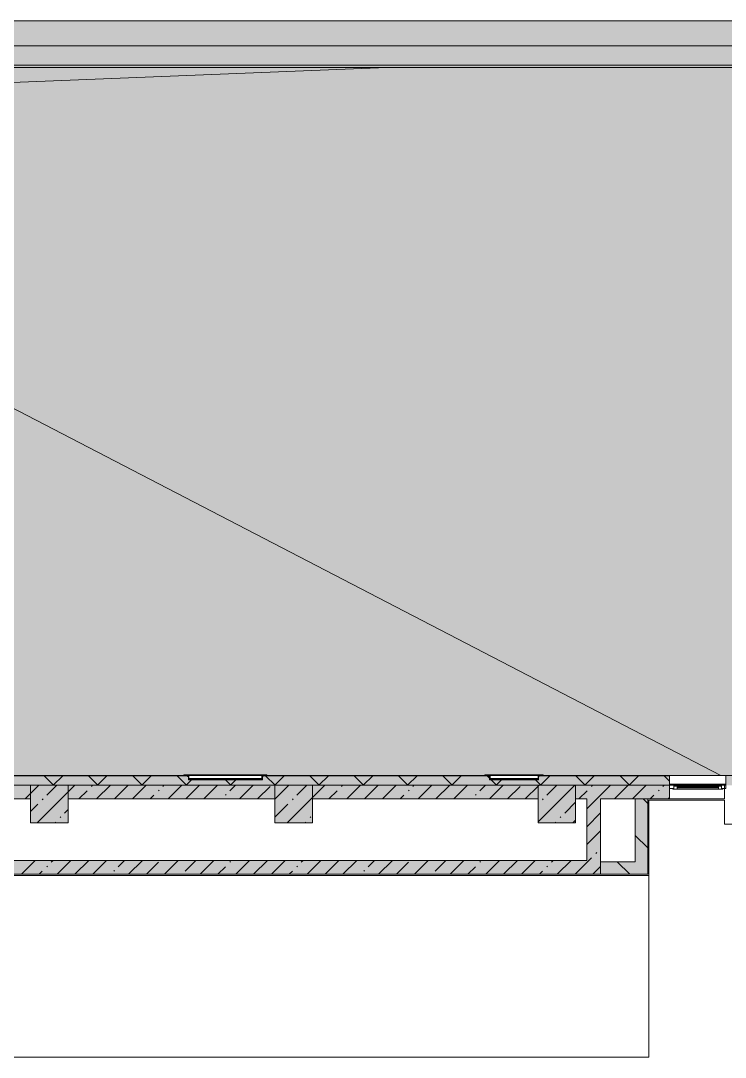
# Model space of a CAD drawing. Header units: millimetres. Extents: x -3817 to 677485, y -22715 to 103890.
# Drawn here: x 24122.4 to 24211, y -19518.4 to -19388.1 of the extents above; entities that cross this region are included whole.
import ezdxf

# ---------------------------------------------------------------- set-up
doc = ezdxf.new("R2010")
doc.units = ezdxf.units.MM
doc.layers.add('PDF _Геометрия', color=7, linetype='Continuous', true_color=0x1d1d1d)
doc.layers.add('PDF _Сплошная заливка', color=7, linetype='Continuous', true_color=0xffffff)

msp = doc.modelspace()

# ---------------------------------------------------------------- hatches: boundary and pattern name
at = {"layer": 'PDF _Сплошная заливка', "true_color": 0xd9d9d9, "transparency": 33554559}
msp.add_hatch(color=254, dxfattribs=at).paths.add_polyline_path([(23943.85, -19487.54), (23949.07, -19487.52), (23949.07, -19482.95), (24256.36, -19482.95), (24256.36, -19415.78), (24218.32, -19415.78), (24218.32, -19388.15), (23932.21, -19388.15), (23932.21, -19487.54)])
at = {"layer": 'PDF _Сплошная заливка', "transparency": 33554559}
h = msp.add_hatch(color=256, dxfattribs=at)
h.paths.add_polyline_path([(24181.38, -19484.19), (24204, -19484.19), (24204, -19483.01), (24187.52, -19483.02), (24187.47, -19483.52), (24181.44, -19483.52), (24181.38, -19483.01), (24152.83, -19483.02), (24152.77, -19483.52), (24143.59, -19483.5), (24143.53, -19483.01), (24107, -19483.02), (24106.94, -19483.52), (24100.91, -19483.52), (24100.86, -19483.01), (24067.57, -19483.02), (24067.52, -19483.52), (24066.16, -19483.5), (24066.16, -19483.01), (24052.43, -19483.01), (24052.43, -19484.19), (24164.07, -19484.19)], flags=0)
h.paths.add_polyline_path([(24211.09, -19484.19), (24212.9, -19484.19), (24212.85, -19483.01), (24211.09, -19483.01), (24211.09, -19483.11)], flags=0)
h.paths.add_polyline_path([(24215.81, -19484.19), (24229.99, -19484.19), (24229.99, -19483.01), (24215.81, -19483.01), (24215.81, -19483.11)], flags=0)
h.paths.add_polyline_path([(24252.82, -19484.19), (24252.82, -19483.01), (24237.07, -19483.01), (24237.07, -19484.19), (24252.15, -19484.19)], flags=0)
h.paths.add_polyline_path([(23973.21, -19484.19), (24004.4, -19484.19), (24004.4, -19483.01), (23951.49, -19483.01), (23951.49, -19483.46), (23950.31, -19483.46), (23950.31, -19484.19), (23958.53, -19484.19)], flags=0)
h.paths.add_polyline_path([(24028.03, -19484.19), (24028.03, -19483.01), (24023.3, -19483.01), (24023.3, -19484.19), (24024.6, -19484.19)], flags=0)
h.paths.add_polyline_path([(24011.49, -19484.19), (24016.21, -19484.19), (24016.21, -19483.01), (24011.49, -19483.01)], flags=0)
h = msp.add_hatch(color=256, dxfattribs=at)
h.paths.add_polyline_path([(24204, -19485.92), (24204, -19484.19), (24192.19, -19484.19), (24192.19, -19485.92), (24201.26, -19485.92)], flags=0)
h.paths.add_polyline_path([(24074.56, -19485.92), (24093.77, -19485.92), (24093.77, -19484.19), (24064.8, -19484.19), (24064.8, -19485.92), (24068.42, -19485.92)], flags=0)
h.paths.add_polyline_path([(24187.47, -19485.92), (24187.47, -19484.19), (24159.12, -19484.19), (24159.12, -19485.92), (24164.07, -19485.92)], flags=0)
h.paths.add_polyline_path([(24154.4, -19485.92), (24154.4, -19484.19), (24128.42, -19484.19), (24128.42, -19485.92), (24134.7, -19485.92)], flags=0)
h.paths.add_polyline_path([(24098.5, -19485.92), (24123.69, -19485.92), (24123.69, -19484.19), (24098.5, -19484.19)], flags=0)
msp.add_hatch(color=256, dxfattribs=at).paths.add_polyline_path([(24195.34, -19495.37), (24195.34, -19493.64), (24110.31, -19493.64), (24110.31, -19495.37), (24193.43, -19495.37)])

# ---------------------------------------------------------------- linework, layer by layer
at = {"layer": 'PDF _Геометрия', "color": 7, "lineweight": 9}
for points in [[(23949.07, -19487.55), (23932.19, -19487.55), (23932.19, -19388.13), (24218.32, -19388.13), (24218.32, -19415.78)], [(24028.03, -19484.19), (24052.43, -19484.19), (24059.13, -19484.19), (24204, -19484.19), (24204, -19482.95), (24187.49, -19482.95)], [(24143.57, -19482.95), (24106.97, -19482.95)], [(24143.55, -19482.99), (24106.99, -19482.99)], [(24143.54, -19483.01), (24107, -19483.01)], [(24126.58, -19484.19), (24125.4, -19483.01)], [(24126.53, -19484.19), (24127.72, -19483.01)], [(24132.15, -19484.19), (24130.96, -19483.01)], [(24132.1, -19484.19), (24133.28, -19483.01)], [(24137.71, -19484.19), (24136.53, -19483.01)], [(24137.67, -19484.19), (24138.85, -19483.01)], [(24143.28, -19484.19), (24142.1, -19483.01)], [(24142.98, -19482.95), (24143.46, -19482.95), (24142.98, -19482.95)], [(24143.59, -19482.95), (24143.59, -19483.52), (24143.56, -19483.52), (24143.55, -19483.52), (24143.55, -19483.52), (24143.54, -19483.52), (24143.54, -19483.51), (24143.54, -19483.51), (24143.54, -19483.5), (24143.53, -19483.5), (24143.53, -19483.02), (24143.53, -19483), (24143.53, -19482.99), (24143.52, -19482.97), (24143.51, -19482.96), (24143.49, -19482.96), (24143.48, -19482.95), (24143.46, -19482.95), (24142.98, -19482.95)], [(24143.24, -19484.19), (24143.91, -19483.52)], [(24143.53, -19483.02), (24143.53, -19483.5), (24143.53, -19483.02)], [(24143.56, -19483.52), (24143.59, -19483.52), (24143.56, -19483.52)], [(24152.77, -19483.35), (24143.59, -19483.35)], [(24143.59, -19483.42), (24152.77, -19483.42)], [(24143.59, -19483.42), (24152.77, -19483.42)], [(24143.59, -19483.42), (24152.77, -19483.42)], [(24152.77, -19483.52), (24143.59, -19483.52)], [(24148.85, -19484.19), (24148.18, -19483.52)], [(24148.8, -19484.19), (24149.47, -19483.52)], [(24153.38, -19482.95), (24152.9, -19482.95), (24152.88, -19482.95), (24152.87, -19482.96), (24152.85, -19482.96), (24152.84, -19482.97), (24152.83, -19482.99), (24152.83, -19483), (24152.83, -19483.02), (24152.83, -19483.5), (24152.83, -19483.5), (24152.82, -19483.51), (24152.82, -19483.51), (24152.82, -19483.52), (24152.81, -19483.52), (24152.81, -19483.52), (24152.8, -19483.52), (24152.77, -19483.52), (24152.77, -19482.95)], [(24152.8, -19483.52), (24152.77, -19483.52), (24152.8, -19483.52)], [(24181.41, -19482.95), (24152.79, -19482.95)], [(24181.4, -19482.99), (24152.81, -19482.99)], [(24181.39, -19483.01), (24152.82, -19483.01)], [(24152.83, -19483.02), (24152.83, -19483.5), (24152.83, -19483.02)], [(24153.38, -19482.95), (24152.9, -19482.95), (24153.38, -19482.95)], [(24154.42, -19484.19), (24153.23, -19483.01)], [(24154.37, -19484.19), (24155.55, -19483.01)], [(24159.98, -19484.19), (24158.8, -19483.01)], [(24159.94, -19484.19), (24161.12, -19483.01)], [(24165.55, -19484.19), (24164.37, -19483.01)], [(24165.51, -19484.19), (24166.69, -19483.01)], [(24171.12, -19484.19), (24169.94, -19483.01)], [(24171.07, -19484.19), (24172.26, -19483.01)], [(24176.69, -19484.19), (24175.51, -19483.01)], [(24176.64, -19484.19), (24177.82, -19483.01)], [(24180.83, -19482.95), (24181.31, -19482.95), (24180.83, -19482.95)], [(24181.44, -19482.95), (24181.44, -19483.52), (24181.41, -19483.52), (24181.4, -19483.52), (24181.4, -19483.52), (24181.39, -19483.52), (24181.39, -19483.51), (24181.38, -19483.51), (24181.38, -19483.5), (24181.38, -19483.5), (24181.38, -19483.02), (24181.38, -19483), (24181.37, -19482.99), (24181.37, -19482.97), (24181.36, -19482.96), (24181.34, -19482.96), (24181.33, -19482.95), (24181.31, -19482.95), (24180.83, -19482.95)], [(24181.42, -19483.36), (24181.07, -19483.01)], [(24181.38, -19483.02), (24181.38, -19483.5), (24181.38, -19483.02)], [(24181.41, -19483.52), (24181.44, -19483.52), (24181.41, -19483.52)], [(24187.47, -19483.35), (24181.44, -19483.35)], [(24181.44, -19483.42), (24187.47, -19483.42)], [(24181.44, -19483.42), (24187.47, -19483.42)], [(24187.47, -19483.52), (24181.44, -19483.52)], [(24182.25, -19484.19), (24181.58, -19483.52)], [(24182.21, -19484.19), (24182.88, -19483.52)], [(24187.82, -19484.19), (24187.15, -19483.52)], [(24188.07, -19482.95), (24187.59, -19482.95), (24187.58, -19482.95), (24187.56, -19482.96), (24187.55, -19482.96), (24187.54, -19482.97), (24187.53, -19482.99), (24187.53, -19483), (24187.52, -19483.02), (24187.52, -19483.5), (24187.52, -19483.5), (24187.52, -19483.51), (24187.52, -19483.51), (24187.51, -19483.52), (24187.51, -19483.52), (24187.51, -19483.52), (24187.5, -19483.52), (24187.47, -19483.52), (24187.47, -19482.95)], [(24187.5, -19483.52), (24187.47, -19483.52), (24187.5, -19483.52)], [(24204, -19482.99), (24187.51, -19482.99)], [(24204, -19483.01), (24187.52, -19483.01)], [(24187.52, -19483.02), (24187.52, -19483.5), (24187.52, -19483.02)], [(24188.07, -19482.95), (24187.59, -19482.95), (24188.07, -19482.95)], [(24187.78, -19484.19), (24188.96, -19483.01)], [(24193.39, -19484.19), (24192.21, -19483.01)], [(24193.34, -19484.19), (24194.53, -19483.01)], [(24198.96, -19484.19), (24197.78, -19483.01)], [(24198.91, -19484.19), (24200.09, -19483.01)], [(24204, -19483.67), (24203.34, -19483.01)], [(24211.09, -19482.95), (24211.09, -19484.19), (24204, -19484.19), (24204, -19482.95)], [(24201.26, -19485.92), (24204, -19485.92), (24204, -19484.19), (24098.5, -19484.19), (24093.77, -19484.19), (24063.85, -19484.19)], [(24123.01, -19485.92), (24123.69, -19485.24), (24124.74, -19484.19)], [(24124.5, -19488.92), (24128.42, -19485), (24129.23, -19484.19)], [(24125.73, -19485.45), (24126.98, -19484.19)], [(24129.74, -19485.92), (24130.78, -19484.89)], [(24131.34, -19484.33), (24131.43, -19484.23)], [(24131.99, -19485.92), (24133.72, -19484.19)], [(24134.23, -19485.92), (24135.96, -19484.19)], [(24136.48, -19485.92), (24138.21, -19484.19)], [(24139.76, -19484.89), (24139.85, -19484.8)], [(24140.32, -19484.33), (24140.45, -19484.19)], [(24140.97, -19485.92), (24142.7, -19484.19)], [(24143.21, -19485.92), (24144.94, -19484.19)], [(24145.46, -19485.92), (24147.19, -19484.19)], [(24148.74, -19484.89), (24149.43, -19484.19)], [(24149.95, -19485.92), (24151.68, -19484.19)], [(24152.19, -19485.92), (24153.79, -19484.33)], [(24154.4, -19485.96), (24156.17, -19484.19)], [(24155.93, -19488.92), (24159.12, -19485.73), (24160.66, -19484.19)], [(24157.15, -19485.45), (24158.41, -19484.19)], [(24161.17, -19485.92), (24162.21, -19484.89)], [(24162.77, -19484.33), (24162.86, -19484.23)], [(24163.42, -19485.92), (24165.15, -19484.19)], [(24165.66, -19485.92), (24167.39, -19484.19)], [(24167.91, -19485.92), (24169.64, -19484.19)], [(24171.19, -19484.89), (24171.28, -19484.8)], [(24171.75, -19484.33), (24171.88, -19484.19)], [(24172.4, -19485.92), (24174.13, -19484.19)], [(24174.64, -19485.92), (24176.37, -19484.19)], [(24176.89, -19485.92), (24178.62, -19484.19)], [(24180.17, -19484.89), (24180.86, -19484.19)], [(24181.38, -19485.92), (24183.11, -19484.19)], [(24183.62, -19485.92), (24185.22, -19484.33)], [(24185.87, -19485.92), (24187.47, -19484.32), (24187.6, -19484.19)], [(24187.47, -19488.81), (24192.09, -19484.19)], [(24188.58, -19485.45), (24189.84, -19484.19)], [(24192.6, -19485.92), (24193.64, -19484.89)], [(24193.61, -19487.16), (24194.85, -19485.92), (24196.58, -19484.19)], [(24194.2, -19484.33), (24194.29, -19484.23)], [(24197.09, -19485.92), (24198.82, -19484.19)], [(24199.34, -19485.92), (24201.07, -19484.19)], [(24202.62, -19484.89), (24202.71, -19484.8)], [(24203.18, -19484.33), (24203.31, -19484.19)], [(24211.09, -19484.05), (24204, -19484.05)], [(24210.93, -19484.19), (24210.93, -19484.6), (24210.93, -19485.77), (24210.93, -19485.92), (24204, -19485.92), (24204, -19484.19)], [(24204, -19484.6), (24204.55, -19484.6)], [(24210.7, -19484.68), (24204.4, -19484.68)], [(24204.95, -19484.68), (24204.95, -19484.29)], [(24204.95, -19484.44), (24210.14, -19484.44)], [(24210.14, -19484.52), (24204.95, -19484.52)], [(24210.14, -19484.68), (24210.14, -19484.29)], [(24210.54, -19484.6), (24211.09, -19484.6)], [(24108.57, -19510.16), (24108.57, -19514.11), (24110.31, -19514.11), (24110.31, -19495.37), (24195.34, -19495.37), (24195.34, -19493.64), (24195.34, -19485.92), (24199.68, -19485.92)], [(24192.19, -19485.92), (24193.61, -19485.92), (24193.61, -19493.64), (24110.31, -19493.64), (24110.31, -19485.92), (24123.69, -19485.92)], [(24125.16, -19486.01), (24125.26, -19485.92)], [(24128.42, -19485.92), (24154.4, -19485.92)], [(24138.72, -19485.92), (24139.19, -19485.45)], [(24148.17, -19485.45), (24148.27, -19485.36)], [(24156.59, -19486.01), (24156.69, -19485.92)], [(24159.12, -19485.92), (24187.47, -19485.92)], [(24170.15, -19485.92), (24170.62, -19485.45)], [(24179.6, -19485.45), (24179.7, -19485.36)], [(24188.02, -19486.01), (24188.12, -19485.92)], [(24190.83, -19487.69), (24192.19, -19486.33)], [(24201.26, -19486.49), (24200.69, -19485.92)], [(24201.58, -19485.92), (24202.05, -19485.45)], [(24203.83, -19485.92), (24204, -19485.75)], [(24123.69, -19487.48), (24124.6, -19486.57)], [(24127.97, -19487.69), (24128.42, -19487.25)], [(24154.4, -19488.21), (24156.03, -19486.57)], [(24193.61, -19489.4), (24195.34, -19487.67)], [(24126.75, -19488.92), (24126.85, -19488.82)], [(24127.41, -19488.26), (24127.5, -19488.16)], [(24158.18, -19488.92), (24158.28, -19488.82)], [(24158.84, -19488.26), (24158.93, -19488.16)], [(24189.61, -19488.92), (24189.71, -19488.82)], [(24190.27, -19488.26), (24190.36, -19488.16)], [(24191.85, -19488.92), (24192.19, -19488.58)], [(24193.61, -19491.65), (24195.34, -19489.92)], [(24201.26, -19492.06), (24199.68, -19490.49)], [(24194.76, -19492.75), (24194.85, -19492.65)], [(24195.32, -19492.18), (24195.34, -19492.16)], [(24122.54, -19495.37), (24124.27, -19493.64)], [(24126.29, -19493.87), (24126.51, -19493.64)], [(24127.03, -19495.37), (24128.76, -19493.64)], [(24129.27, -19495.37), (24131, -19493.64)], [(24131.52, -19495.37), (24133.25, -19493.64)], [(24134.7, -19494.43), (24135.49, -19493.64)], [(24136.01, -19495.37), (24137.74, -19493.64)], [(24138.25, -19495.37), (24139.76, -19493.87)], [(24140.5, -19495.37), (24142.23, -19493.64)], [(24143.12, -19494.99), (24144.47, -19493.64)], [(24144.99, -19495.37), (24146.72, -19493.64)], [(24148.74, -19493.87), (24148.83, -19493.78)], [(24149.48, -19495.37), (24151.21, -19493.64)], [(24151.72, -19495.37), (24153.45, -19493.64)], [(24153.97, -19495.37), (24155.7, -19493.64)], [(24157.72, -19493.87), (24157.94, -19493.64)], [(24158.46, -19495.37), (24160.19, -19493.64)], [(24160.7, -19495.37), (24162.43, -19493.64)], [(24162.95, -19495.37), (24164.68, -19493.64)], [(24166.13, -19494.43), (24166.92, -19493.64)], [(24167.44, -19495.37), (24169.17, -19493.64)], [(24169.68, -19495.37), (24171.19, -19493.87)], [(24171.93, -19495.37), (24173.66, -19493.64)], [(24174.55, -19494.99), (24175.9, -19493.64)], [(24176.42, -19495.37), (24178.15, -19493.64)], [(24180.17, -19493.87), (24180.26, -19493.78)], [(24180.91, -19495.37), (24182.64, -19493.64)], [(24183.15, -19495.37), (24184.88, -19493.64)], [(24185.4, -19495.37), (24187.13, -19493.64)], [(24189.15, -19493.87), (24189.37, -19493.64)], [(24189.89, -19495.37), (24191.62, -19493.64)], [(24192.13, -19495.37), (24193.86, -19493.64), (24194.2, -19493.31)], [(24199, -19495.37), (24197.43, -19493.8)], [(24124.78, -19495.37), (24125.16, -19494.99)], [(24125.73, -19494.43), (24125.82, -19494.34)], [(24134.14, -19494.99), (24134.24, -19494.9)], [(24147.23, -19495.37), (24148.17, -19494.43)], [(24156.21, -19495.37), (24156.59, -19494.99)], [(24157.15, -19494.43), (24157.25, -19494.34)], [(24165.57, -19494.99), (24165.67, -19494.9)], [(24178.66, -19495.37), (24179.6, -19494.43)], [(24187.64, -19495.37), (24188.02, -19494.99)], [(24188.58, -19494.43), (24188.68, -19494.34)], [(24194.38, -19495.37), (24195.34, -19494.41)]]:
    msp.add_lwpolyline(points, dxfattribs=at)
at = {"layer": 'PDF _Геометрия', "color": 8, "lineweight": 9, "true_color": 0x808080}
msp.add_lwpolyline([(24256.36, -19415.78), (24218.32, -19415.78), (24218.32, -19388.15), (23932.21, -19388.15), (23932.21, -19487.54), (23949.07, -19487.54), (23949.07, -19482.95), (24252.82, -19482.95)], dxfattribs=at)
at = {"layer": 'PDF _Геометрия', "color": 8, "lineweight": 9, "true_color": 0x737373}
for points in [[(24218.3, -19388.15), (24212.73, -19393.72), (23937.78, -19393.72), (23938.06, -19394), (23938.07, -19394.01), (23938.07, -19394.01)], [(23949.07, -19481.68), (23938.07, -19481.68), (23938.07, -19394.01), (24212.44, -19394.01), (24212.44, -19421.62)], [(24142.98, -19482.95), (24142.98, -19482.95), (24142.97, -19482.95), (24142.97, -19482.94), (24142.97, -19482.94), (24142.96, -19482.93), (24142.96, -19482.93), (24142.96, -19482.92), (24142.96, -19482.89)], [(24143.59, -19482.91), (24152.77, -19482.91)], [(24143.59, -19482.91), (24152.77, -19482.91)], [(24143.59, -19482.91), (24152.77, -19482.91)], [(24153.4, -19482.89), (24153.4, -19482.92), (24153.4, -19482.93), (24153.4, -19482.93), (24153.4, -19482.94), (24153.39, -19482.94), (24153.39, -19482.95), (24153.38, -19482.95), (24153.38, -19482.95)], [(24180.83, -19482.95), (24180.83, -19482.95), (24180.82, -19482.95), (24180.82, -19482.94), (24180.81, -19482.94), (24180.81, -19482.93), (24180.81, -19482.93), (24180.81, -19482.92), (24180.81, -19482.89)], [(24181.44, -19482.91), (24187.47, -19482.91)], [(24181.44, -19482.91), (24187.47, -19482.91)], [(24188.1, -19482.89), (24188.1, -19482.92), (24188.1, -19482.93), (24188.1, -19482.93), (24188.09, -19482.94), (24188.09, -19482.94), (24188.08, -19482.95), (24188.08, -19482.95), (24188.07, -19482.95)], [(24204, -19482.95), (24211.09, -19482.95)]]:
    msp.add_lwpolyline(points, dxfattribs=at)
at = {"layer": 'PDF _Геометрия', "color": 253, "lineweight": 9, "true_color": 0xaaaaaa}
for points in [[(23914.77, -19391.28), (24013.19, -19391.28), (24119.75, -19391.28), (24218.18, -19391.28)], [(24240.22, -19502.7), (24240.22, -19485.92), (24215.97, -19485.92), (24215.97, -19489.07), (24210.93, -19489.07), (24210.93, -19486.08), (24201.41, -19486.08), (24201.41, -19518.37), (24110.47, -19518.37), (24110.47, -19518.05), (24084.56, -19518.05)], [(24201.41, -19495.54), (24201.41, -19486.08), (24210.93, -19486.08), (24210.93, -19489.07), (24215.97, -19489.07), (24215.97, -19485.92)], [(24110.47, -19518.05), (24110.47, -19518.37), (24110.56, -19518.37), (24110.56, -19495.54), (24201.41, -19495.54)]]:
    msp.add_lwpolyline(points, dxfattribs=at)
at = {"layer": 'PDF _Геометрия', "color": 9, "lineweight": 9, "true_color": 0xb7b7b7}
for points in [[(24168.46, -19394.01), (24065.82, -19398.13)], [(24210.45, -19482.95), (24065.82, -19407.97), (24063.85, -19407.97)]]:
    msp.add_lwpolyline(points, dxfattribs=at)
at = {"layer": 'PDF _Геометрия', "color": 8, "lineweight": 9, "true_color": 0x737373}
for points in [[(24142.96, -19482.89), (24143.59, -19482.89), (24142.96, -19482.89), (24142.96, -19482.92)], [(24142.96, -19482.89), (24143.59, -19482.89), (24152.77, -19482.89), (24153.4, -19482.89)], [(24142.96, -19482.92), (24142.96, -19482.93), (24142.96, -19482.93), (24142.97, -19482.94), (24142.97, -19482.94), (24142.97, -19482.95), (24142.98, -19482.95), (24142.98, -19482.95), (24142.98, -19482.95), (24142.97, -19482.95), (24142.97, -19482.94), (24142.97, -19482.94), (24142.96, -19482.93), (24142.96, -19482.93)], [(24152.77, -19482.91), (24143.59, -19482.91)], [(24152.77, -19482.91), (24143.59, -19482.91)], [(24153.4, -19482.89), (24152.77, -19482.89), (24153.4, -19482.89), (24153.4, -19482.92)], [(24153.4, -19482.92), (24153.4, -19482.93), (24153.4, -19482.93), (24153.4, -19482.94), (24153.39, -19482.94), (24153.39, -19482.95), (24153.38, -19482.95), (24153.38, -19482.95), (24153.38, -19482.95), (24153.39, -19482.95), (24153.39, -19482.94), (24153.4, -19482.94), (24153.4, -19482.93), (24153.4, -19482.93)], [(24180.81, -19482.89), (24181.44, -19482.89), (24180.81, -19482.89), (24180.81, -19482.92)], [(24180.81, -19482.89), (24181.44, -19482.89), (24187.47, -19482.89), (24188.1, -19482.89)], [(24187.47, -19482.91), (24181.44, -19482.91)], [(24187.47, -19482.91), (24181.44, -19482.91)], [(24188.1, -19482.89), (24187.47, -19482.89), (24188.1, -19482.89), (24188.1, -19482.92)], [(24188.1, -19482.92), (24188.1, -19482.93), (24188.1, -19482.93), (24188.09, -19482.94), (24188.09, -19482.94), (24188.08, -19482.95), (24188.08, -19482.95), (24188.07, -19482.95), (24188.08, -19482.95), (24188.08, -19482.95), (24188.09, -19482.94), (24188.09, -19482.94), (24188.1, -19482.93), (24188.1, -19482.93)]]:
    msp.add_lwpolyline(points, close=True, dxfattribs=at)
at = {"layer": 'PDF _Геометрия', "color": 7, "lineweight": 9}
for points in [[(24143.53, -19483.5), (24143.54, -19483.5), (24143.54, -19483.51), (24143.54, -19483.51), (24143.54, -19483.52), (24143.55, -19483.52), (24143.55, -19483.52), (24143.56, -19483.52), (24143.55, -19483.52), (24143.55, -19483.52), (24143.54, -19483.52), (24143.54, -19483.51), (24143.54, -19483.51), (24143.54, -19483.5)], [(24152.77, -19483.42), (24143.59, -19483.42)], [(24152.77, -19483.42), (24143.59, -19483.42)], [(24152.83, -19483.5), (24152.83, -19483.5), (24152.82, -19483.51), (24152.82, -19483.51), (24152.82, -19483.52), (24152.81, -19483.52), (24152.81, -19483.52), (24152.8, -19483.52), (24152.81, -19483.52), (24152.81, -19483.52), (24152.82, -19483.52), (24152.82, -19483.51), (24152.82, -19483.51), (24152.83, -19483.5)], [(24181.38, -19483.5), (24181.38, -19483.5), (24181.38, -19483.51), (24181.39, -19483.51), (24181.39, -19483.52), (24181.4, -19483.52), (24181.4, -19483.52), (24181.41, -19483.52), (24181.4, -19483.52), (24181.4, -19483.52), (24181.39, -19483.52), (24181.39, -19483.51), (24181.38, -19483.51), (24181.38, -19483.5)], [(24187.47, -19483.42), (24181.44, -19483.42)], [(24187.47, -19483.42), (24181.44, -19483.42)], [(24128.42, -19484.19), (24123.69, -19484.19), (24123.69, -19488.92), (24128.42, -19488.92)], [(24159.12, -19484.19), (24154.4, -19484.19), (24154.4, -19488.92), (24159.12, -19488.92)], [(24192.19, -19484.19), (24187.47, -19484.19), (24187.47, -19488.92), (24192.19, -19488.92)], [(24204.55, -19484.05), (24204.55, -19484.6), (24204, -19484.6), (24204, -19484.05)], [(24204.4, -19484.68), (24210.7, -19484.68), (24210.7, -19484.6), (24210.54, -19484.6), (24210.54, -19484.29), (24204.55, -19484.29), (24204.55, -19484.6), (24204.4, -19484.6)], [(24211.09, -19484.05), (24211.09, -19484.6), (24210.54, -19484.6), (24210.54, -19484.05)], [(24195.34, -19495.37), (24201.26, -19495.37), (24201.26, -19493.8), (24201.26, -19485.92), (24199.68, -19485.92), (24199.68, -19493.8), (24195.34, -19493.8)]]:
    msp.add_lwpolyline(points, close=True, dxfattribs=at)
at = {"layer": 'PDF _Геометрия', "color": 253, "lineweight": 9, "true_color": 0xaaaaaa}
msp.add_lwpolyline([(24201.42, -19518.37), (24201.42, -19495.54), (24110.56, -19495.54), (24110.56, -19518.37)], close=True, dxfattribs=at)
at = {"layer": 'PDF _Геометрия', "color": 8, "lineweight": 9, "true_color": 0x737373}
msp.add_circle((24180.83, -19482.92), 0.0233, dxfattribs=at)
at = {"layer": 'PDF _Геометрия', "color": 7, "lineweight": 9}
for centre, radius in [((24187.5, -19483.5), 0.0235), ((24187.59, -19483.02), 0.0719)]:
    msp.add_circle(centre, radius, dxfattribs=at)
for centre, major_axis, ratio, start_param, end_param in [((24143.47, -19483.02), (-0.0589, 0.0373), 0.978551, 5.288246, 11.571431), ((24152.9, -19483.02), (0.0589, 0.0373), 0.978551, 0.99492, 7.278105), ((24181.31, -19483.02), (-0.0465, 0.0517), 0.970722, 5.571262354977763, 11.85444766215735)]:
    msp.add_ellipse(centre, major_axis=major_axis, ratio=ratio, start_param=start_param, end_param=end_param, dxfattribs=at)
at = {"layer": 'PDF _Сплошная заливка', "lineweight": 35, "transparency": 33554559}
for points in [[(24128.42, -19488.92), (24128.42, -19484.19), (24123.69, -19488.92), (24123.69, -19484.19)], [(24159.12, -19488.92), (24159.12, -19484.19), (24154.4, -19488.92), (24154.4, -19484.19)], [(24192.19, -19488.92), (24192.19, -19484.19), (24187.47, -19488.92), (24187.47, -19484.19)], [(24195.34, -19493.64), (24195.34, -19485.92), (24193.61, -19493.64), (24193.61, -19485.92)], [(24201.26, -19493.8), (24201.26, -19485.92), (24199.68, -19493.8), (24199.68, -19485.92)], [(24195.34, -19495.37), (24201.26, -19495.37), (24195.34, -19493.8), (24201.26, -19493.8)]]:
    msp.add_solid(points, dxfattribs=at)

doc.saveas('drawing.dxf')
